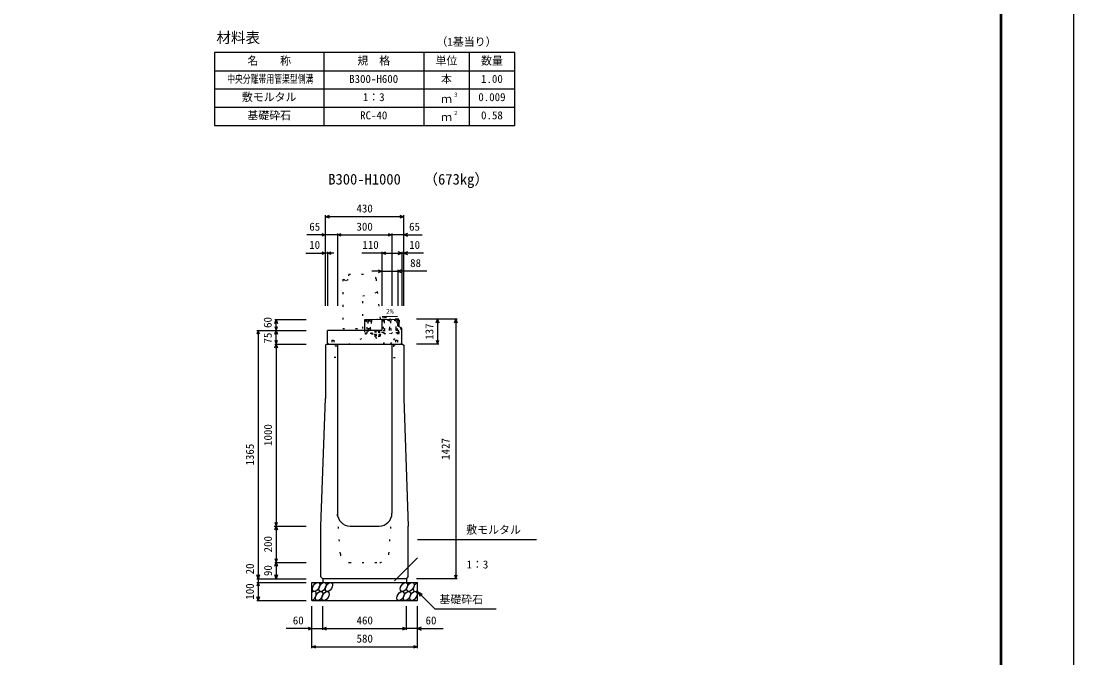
# Model space of a CAD drawing. Units: millimetres, scale not verified. Extents: x -12600 to 12600, y -5940 to 5940.
# Drawn here: x 6811 to 12600, y -933 to 2567 of the extents above; entities that cross this region are included whole.
import ezdxf
from ezdxf.enums import TextEntityAlignment as Align

# ---------------------------------------------------------------- set-up
doc = ezdxf.new("R2010")
doc.units = ezdxf.units.MM
doc.header["$LTSCALE"] = 40
doc.linetypes.add('DOTTED', pattern=[1.75, 0.25, -1.5])
for name, color, linetype, lineweight in [('0-0_DIM', 7, 'Continuous', 25), ('0-1_Defpoints', 5, 'Continuous', 25), ('0-2_HATCH', 6, 'DOTTED', 25), ('0-3_HYO', 3, 'Continuous', 25), ('0-4_HYO2', 4, 'Continuous', 25), ('0-5_OUTLINE', 3, 'Continuous', 25), ('0-6_OUTLINE2', 4, 'DOTTED', 25), ('0-7_TXT', 7, 'Continuous', 25), ('0-8_WAKU', 3, 'Continuous', 25)]:
    doc.layers.add(name, color=color, linetype=linetype, lineweight=lineweight)
doc.styles.add('ＭＳ ゴシック', font='')
doc.styles.get('ＭＳ ゴシック').set_extended_font_data('MS Gothic')

msp = doc.modelspace()

# ---------------------------------------------------------------- linework, layer by layer
at = {"layer": '0-0_DIM'}
for p, q in [((8485, 1001.46), (8485, 1498.96)), ((8915, 1491.46), (8485, 1491.46)), ((8915, 1001.46), (8915, 1498.96)), ((8485, 1391.46), (8383.02, 1391.46)), ((8550, 1391.46), (8485, 1391.46)), ((8550, 1398.96), (8550, 1001.46)), ((8550, 1391.46), (8850, 1391.46)), ((8850, 1398.96), (8850, 1001.46)), ((8915, 1391.46), (8850, 1391.46)), ((8915, 1391.46), (9016.98, 1391.46)), ((8376.62, 1291.46), (8485, 1291.46)), ((8495, 1291.46), (8485, 1291.46)), ((8495, 1298.96), (8495, 1001.46)), ((8531.3, 1291.46), (8495, 1291.46)), ((8795, 1291.46), (8685, 1291.46)), ((8795, 1298.96), (8795, 1001.46)), ((8795, 1291.46), (8905, 1291.46)), ((8905, 1298.96), (8905, 1001.46)), ((8905, 1291.46), (8915, 1291.46)), ((9023.38, 1291.46), (8915, 1291.46)), ((8795, 1191.46), (8740, 1191.46)), ((8795, 1191.46), (8883, 1191.46)), ((8883, 1198.96), (8883, 1001.46)), ((9041.78, 1191.46), (8883, 1191.46)), ((8206.5, 926.46), (8379, 926.46)), ((8214, 866.46), (8214, 926.46)), ((9208.5, 928.46), (8986, 928.46)), ((9101, 928.46), (9101, 791.46)), ((9201, 928.46), (9201, -498.54)), ((8106.5, 866.46), (8379, 866.46)), ((8114, 866.46), (8114, -498.54)), ((8214, 791.46), (8214, 866.46)), ((8206.5, 791.46), (8379, 791.46)), ((9108.5, 791.46), (8986, 791.46)), ((8203.25, -208.54), (8375.75, -208.54)), ((8206.5, -208.54), (8379, -208.54)), ((8990, -283.11), (9644.81, -283.11)), ((8863.77, -509.35), (8990, -383.11)), ((8206.5, -408.54), (8379, -408.54)), ((8214, -408.54), (8214, -498.54)), ((8106.5, -498.54), (8379, -498.54)), ((8106.5, -518.54), (8379, -518.54)), ((8114, -498.54), (8114, -518.54)), ((8114, -518.54), (8114, -618.54)), ((9208.5, -498.54), (8986, -498.54)), ((8990, -568.54), (9085.76, -664.29)), ((8990, -568.54), (9015.98, -583.54)), ((8990, -568.54), (9005, -594.52)), ((8106.5, -618.54), (8379, -618.54)), ((8410, -879.9), (8410, -648.54)), ((8470, -779.9), (8470, -648.54)), ((8930, -779.9), (8930, -648.54)), ((8990, -879.9), (8990, -648.54)), ((9085.76, -664.29), (9423.31, -664.29)), ((8410, -772.4), (8268.21, -772.4)), ((8410, -772.4), (8470, -772.4)), ((8470, -772.4), (8930, -772.4)), ((8990, -772.4), (8930, -772.4)), ((8990, -772.4), (9131.79, -772.4)), ((8410, -872.4), (8990, -872.4))]:
    msp.add_line(p, q, dxfattribs=at)
for points in [[(8506.14, 1483.77), (8485, 1491.46), (8506.14, 1499.16)], [(8893.86, 1499.16), (8915, 1491.46), (8893.86, 1483.77)], [(8463.86, 1399.16), (8485, 1391.46), (8463.86, 1383.77)], [(8571.14, 1383.77), (8550, 1391.46), (8571.14, 1399.16)], [(8828.86, 1399.16), (8850, 1391.46), (8828.86, 1383.77)], [(8936.14, 1399.16), (8915, 1391.46), (8936.14, 1383.77)], [(8463.86, 1299.16), (8485, 1291.46), (8463.86, 1283.77)], [(8516.14, 1283.77), (8495, 1291.46), (8516.14, 1299.16)], [(8816.14, 1283.77), (8795, 1291.46), (8816.14, 1299.16)], [(8883.86, 1283.77), (8905, 1291.46), (8883.86, 1299.16)], [(8936.14, 1299.16), (8915, 1291.46), (8936.14, 1283.77)], [(8773.86, 1199.16), (8795, 1191.46), (8773.86, 1183.77)], [(8904.14, 1199.16), (8883, 1191.46), (8904.14, 1183.77)], [(8206.3, 905.32), (8214, 926.46), (8221.7, 905.32)], [(9093.3, 907.32), (9101, 928.46), (9108.7, 907.32)], [(9193.3, 907.32), (9201, 928.46), (9208.7, 907.32)], [(8206.3, 887.61), (8214, 866.46), (8221.7, 887.61)], [(8121.7, 845.32), (8114, 866.46), (8106.3, 845.32)], [(8206.3, 845.32), (8214, 866.46), (8221.7, 845.32)], [(8206.3, 812.61), (8214, 791.46), (8221.7, 812.61)], [(9093.3, 812.61), (9101, 791.46), (9108.7, 812.61)], [(8206.3, 770.32), (8214, 791.46), (8221.7, 770.32)], [(8214, 791.46), (8214, -208.54), (8214, -408.54)], [(8206.3, -187.39), (8214, -208.54), (8221.7, -187.39)], [(8206.3, -229.68), (8214, -208.54), (8221.7, -229.68)], [(8206.3, -387.39), (8214, -408.54), (8221.7, -387.39)], [(8206.3, -429.68), (8214, -408.54), (8221.7, -429.68)], [(8121.7, -477.39), (8114, -498.54), (8106.3, -477.39)], [(8121.7, -539.68), (8114, -518.54), (8106.3, -539.68)], [(8221.7, -477.39), (8214, -498.54), (8206.3, -477.39)], [(9193.3, -477.39), (9201, -498.54), (9208.7, -477.39)], [(8121.7, -597.39), (8114, -618.54), (8106.3, -597.39)], [(8388.86, -764.71), (8410, -772.4), (8388.86, -780.1)], [(8491.14, -780.1), (8470, -772.4), (8491.14, -764.71)], [(8908.86, -764.71), (8930, -772.4), (8908.86, -780.1)], [(9011.14, -764.71), (8990, -772.4), (9011.14, -780.1)], [(8431.14, -880.1), (8410, -872.4), (8431.14, -864.71)], [(8968.86, -864.71), (8990, -872.4), (8968.86, -880.1)]]:
    msp.add_lwpolyline(points, dxfattribs=at)
at = {"layer": '0-1_Defpoints'}
msp.add_lwpolyline([(-4200, -5940), (12600, -5940), (12600, 5940), (-4200, 5940)], close=True, dxfattribs=at)
at = {"layer": '0-2_HATCH'}
for p, q in [((8878.69, 927.56), (8711.72, 924.38)), ((8888.68, 928.25), (8795, 926.46)), ((8836.37, 926.75), (8808.15, 920.21)), ((8871.69, 927.42), (8843.48, 920.89)), ((8885.54, 857.17), (8884.18, 928.16)), ((8889, 911.56), (8888.68, 928.25)), ((8709.24, 844.82), (8707.72, 924.8)), ((8713.15, 849.39), (8712.68, 874.39)), ((8730.39, 924.73), (8718.77, 922.04)), ((8730.5, 918.73), (8718.84, 918.51)), ((8737.39, 924.87), (8738.81, 849.88)), ((8801.04, 926.08), (8802.47, 851.09)), ((8836.48, 920.75), (8808.15, 920.21)), ((8871.81, 921.43), (8843.48, 920.89)), ((8879.65, 877.57), (8880.12, 852.57)), ((8890.15, 851.26), (8889.47, 886.63)), ((8881.12, 852.59), (8709.15, 849.31)), ((8887.21, 848.2), (8709.24, 844.82)), ((8712.87, 864.39), (8738.53, 864.88)), ((8802.38, 855.59), (8738.73, 854.38)), ((8754.46, 845.68), (8787.46, 846.31)), ((8757.37, 831.73), (8757.14, 844.23)), ((8785.08, 832.26), (8757.37, 831.73)), ((8760, 864.14), (8757.54, 862.22)), ((8757.7, 854.72), (8757.54, 862.22)), ((8783.94, 855.26), (8757.7, 854.72)), ((8757.94, 862.57), (8760, 864.14)), ((8781.25, 864.58), (8760, 864.14)), ((8763.94, 854.85), (8763.79, 862.35)), ((8764.06, 844.36), (8764.3, 831.86)), ((8777.69, 855.13), (8777.54, 862.63)), ((8777.92, 844.62), (8778.15, 832.13)), ((8783.37, 863.09), (8781.25, 864.58)), ((8783.94, 855.26), (8783.79, 862.76)), ((8784.84, 844.76), (8785.08, 832.26)), ((8787.46, 846.31), (8787.49, 844.81)), ((8802.18, 866.09), (8879.84, 867.57)), ((8839.13, 851.79), (8839.22, 847.29))]:
    msp.add_line(p, q, dxfattribs=at)
at = {"layer": '0-2_HATCH', "linetype": 'Continuous'}
msp.add_line((8889.47, 886.63), (8889, 911.56), dxfattribs=at)
msp.add_lwpolyline([(8795, 926.46), (8698.72, 924.63), (8699.82, 866.46)], dxfattribs=at)
at = {"layer": '0-2_HATCH'}
for points in [[(8806.54, 926.18), (8806.03, 926.87), (8803.03, 926.82), (8802.54, 926.11)], [(8837.51, 866.76), (8837.32, 876.76), (8838.82, 876.79), (8838.06, 916.78), (8836.56, 916.75), (8836.37, 926.75)], [(8841.87, 926.86), (8841.35, 927.55), (8838.35, 927.49), (8837.87, 926.78)], [(8843.37, 926.88), (8843.56, 916.89), (8842.06, 916.86), (8842.82, 876.86), (8844.32, 876.89), (8844.51, 866.9)], [(8872.84, 867.43), (8872.65, 877.43), (8874.15, 877.46), (8873.39, 917.45), (8871.89, 917.43), (8871.69, 927.42)], [(8877.19, 927.53), (8876.68, 928.22), (8873.68, 928.16), (8873.19, 927.45)], [(8878.69, 927.56), (8878.88, 917.56), (8877.38, 917.53), (8878.15, 877.54), (8879.65, 877.57)], [(8712.68, 874.39), (8714.18, 874.41), (8713.41, 914.41), (8711.91, 914.38), (8711.72, 924.38)], [(8717.22, 924.48), (8716.71, 925.17), (8713.71, 925.12), (8713.22, 924.41)], [(8718.72, 924.51), (8718.91, 914.51), (8717.41, 914.48), (8718.18, 874.49), (8719.67, 874.52), (8719.87, 864.52)], [(8731.53, 864.74), (8731.34, 874.74), (8732.84, 874.77), (8732.08, 914.76), (8730.58, 914.73), (8730.39, 924.73)], [(8735.89, 924.84), (8735.37, 925.53), (8732.37, 925.47), (8731.89, 924.76)], [(8737.58, 914.87), (8736.08, 914.84), (8736.84, 874.85), (8738.34, 874.87)], [(8771.21, 925.51), (8770.7, 926.2), (8767.7, 926.14), (8767.21, 925.43)], [(8801.99, 876.09), (8803.49, 876.12), (8802.73, 916.11), (8801.23, 916.08)], [(8808.04, 926.21), (8808.23, 916.21), (8806.73, 916.18), (8807.49, 876.19), (8808.99, 876.22), (8809.18, 866.22)], [(8699.82, 866.46), (8700.15, 849.64), (8709.14, 849.81)], [(8787.49, 844.81), (8754.49, 844.18), (8754.46, 845.68)]]:
    msp.add_lwpolyline(points, dxfattribs=at)
for centre, radius, start, end in [((8760.73, 859), 4.53, 47.57461, 134.78335), ((8771.23, 831.99), 11, 181.09113, 1.09113), ((8771.04, 844.21), 19.53, 70.56972, 111.78823), ((8780.73, 859.41), 4.53, 47.57461, 134.78335), ((8881.04, 857.09), 4.5, 271.09113, 1.09113), ((8887.15, 851.2), 3, 271.09113, 1.09113)]:
    msp.add_arc(centre, radius, start, end, dxfattribs=at)
at = {"layer": '0-2_HATCH', "linetype": 'Continuous'}
for centre in [(8432.89, -543.54), (8468.37, -543.54), (8503.84, -543.54), (8916.05, -543.54), (8951.52, -543.54), (8449.77, -593.54), (8485.25, -593.54), (8897.45, -593.54), (8932.93, -593.54), (8968.41, -593.54)]:
    msp.add_ellipse(centre, major_axis=(14.54, 23.54), ratio=0.5792, dxfattribs=at)
for centre, start_param, end_param in [((8987, -543.54), 0.6666252, 4.1103269), ((8414.3, -593.54), 3.7419964, 7.318141)]:
    msp.add_ellipse(centre, major_axis=(14.54, 23.54), ratio=0.5792, start_param=start_param, end_param=end_param, dxfattribs=at)
at = {"layer": '0-3_HYO'}
for p, q in [((8475, 2393.36), (8475, 1993.36)), ((9025, 2393.36), (9025, 1993.36)), ((9275, 2393.36), (9275, 1993.36)), ((7875, 2293.36), (9525, 2293.36))]:
    msp.add_line(p, q, dxfattribs=at)
msp.add_lwpolyline([(7875, 1993.36), (9525, 1993.36), (9525, 2393.36), (7875, 2393.36)], close=True, dxfattribs=at)
at = {"layer": '0-4_HYO2'}
for p, q in [((7875, 2193.36), (9525, 2193.36)), ((7875, 2093.36), (9525, 2093.36))]:
    msp.add_line(p, q, dxfattribs=at)
at = {"layer": '0-5_OUTLINE', "linetype": 'DOTTED'}
for p, q in [((8613, 1176.46), (8610, 1146.46)), ((8613, 1176.46), (8732.85, 1176.46)), ((8580, 1146.46), (8580, 876.46)), ((8608, 1146.46), (8598, 1136.46)), ((8608, 1146.46), (8610, 1146.46)), ((8762.7, 1149.45), (8790, 876.46)), ((8580, 876.46), (8790, 876.46))]:
    msp.add_line(p, q, dxfattribs=at)
at = {"layer": '0-5_OUTLINE'}
for p, q in [((8795, 926.46), (8883.14, 928.14)), ((8795, 926.46), (8795, 866.46)), ((8883.14, 928.14), (8889, 922.4)), ((8880, 901.56), (8889, 911.56)), ((8880, 901.56), (8880, 891.56)), ((8905, 878.56), (8880, 891.56)), ((8889, 922.4), (8889, 911.56)), ((8905, 796.46), (8905, 878.56)), ((8495, 796.46), (8495, 866.46)), ((8795, 866.46), (8495, 866.46)), ((8485, 785.46), (8491, 791.46)), ((8485, 785.46), (8485, 491.46)), ((8491, 791.46), (8909, 791.46)), ((8495, 796.46), (8500, 791.46)), ((8550, 791.46), (8550, -138.54)), ((8850, 791.46), (8850, -138.54)), ((8900, 791.46), (8905, 796.46)), ((8909, 791.46), (8915, 785.46)), ((8915, 785.46), (8915, 491.46)), ((8460, -208.54), (8485, 491.46)), ((8915, 491.46), (8940, -208.54)), ((8460, -488.54), (8460, -208.54)), ((8620, -208.54), (8780, -208.54)), ((8410, -518.54), (8990, -518.54)), ((8410, -618.54), (8410, -518.54)), ((8460, -488.54), (8470, -498.54)), ((8930, -498.54), (8470, -498.54)), ((8470, -498.54), (8470, -518.54)), ((8930, -498.54), (8930, -518.54)), ((8990, -618.54), (8990, -518.54)), ((8410, -618.54), (8990, -618.54))]:
    msp.add_line(p, q, dxfattribs=at)
at = {"layer": '0-5_OUTLINE', "linetype": 'DOTTED'}
msp.add_lwpolyline([(8580, 1146.46), (8588, 1146.46), (8598, 1136.46)], dxfattribs=at)
at = {"layer": '0-5_OUTLINE'}
msp.add_lwpolyline([(8930, -498.54), (8940, -488.54), (8940, -208.54)], dxfattribs=at)
at = {"layer": '0-5_OUTLINE', "linetype": 'DOTTED'}
msp.add_arc((8732.85, 1146.46), 30, 5.71059, 90, dxfattribs=at)
at = {"layer": '0-5_OUTLINE'}
for centre, start, end in [((8620, -138.54), 180, 270), ((8780, -138.54), 270, 0)]:
    msp.add_arc(centre, 70, start, end, dxfattribs=at)
at = {"layer": '0-6_OUTLINE2'}
for p, q in [((8803.79, 791.62), (8880, 891.56)), ((8901.33, 880.47), (8844.19, 791.62)), ((8519, 811.96), (8531, 811.96)), ((8519, 811.96), (8519, 786.96)), ((8531, 811.96), (8531, 786.96)), ((8609.88, 791.46), (8741.23, 845.42)), ((8842.8, 791.46), (8890.12, 852.76)), ((8869, 811.96), (8881, 811.96)), ((8869, 811.96), (8869, 786.96)), ((8881, 811.96), (8881, 786.96)), ((8542, 786.96), (8486.5, 786.96)), ((8542, 786.96), (8542, 716.96)), ((8858, 786.96), (8858, 716.96)), ((8858, 786.96), (8913.5, 786.96)), ((8542, 716.96), (8486.5, 716.96)), ((8858, 716.96), (8913.5, 716.96)), ((8566.57, -362.23), (8550, -138.54)), ((8833.43, -362.23), (8850, -138.54)), ((8616.43, -408.54), (8783.57, -408.54))]:
    msp.add_line(p, q, dxfattribs=at)
msp.add_lwpolyline([(8690, 876.46), (8690, 1056.25), (8769.61, 1076.38)], dxfattribs=at)
for centre, start, end in [((8616.43, -358.54), 184.23639, 270), ((8783.57, -358.54), 270, 355.76361)]:
    msp.add_arc(centre, 50, start, end, dxfattribs=at)
at = {"layer": '0-7_TXT'}
msp.add_line((8796.72, 940.4), (8820.44, 936.72), dxfattribs=at)
msp.add_lwpolyline([(8881.28, 942.14), (8796.72, 940.4), (8820.27, 945.05)], dxfattribs=at)
at = {"layer": '0-8_WAKU', "lineweight": 50}
msp.add_lwpolyline([(-3800, -5540), (12200, -5540), (12200, 5540), (-3800, 5540)], close=True, dxfattribs=at)

# ---------------------------------------------------------------- texts
at = {"layer": '0-0_DIM', "style": 'ＭＳ ゴシック'}
for s, p in [('430', (8655, 1501.46)), ('65', (8395.68, 1401.46)), ('300', (8655, 1401.46)), ('65', (8944.32, 1401.46)), ('10', (8395.16, 1301.46)), ('110', (8687.5, 1301.46)), ('10', (8944.84, 1301.46)), ('88', (8950.19, 1201.46)), ('敷モルタル', (9258.94, -264.38)), ('1：3', (9259.94, -455.07)), ('基礎砕石', (9111.32, -647.12)), ('60', (8305, -762.4)), ('460', (8655.53, -762.4)), ('60', (9035, -762.4)), ('580', (8655.53, -862.4))]:
    msp.add_text(s, height=43.99, dxfattribs=at).set_placement(p, align=Align.BOTTOM_LEFT)
for s, p in [('60', (8202.16, 880.08)), ('137', (9091, 814.96)), ('75', (8202.16, 794.32)), ('1000', (8204, 231.46)), ('1365', (8104, 123.96)), ('1427', (9180, 154.96)), ('200', (8204, -353.54)), ('20', (8104, -474.22)), ('90', (8204, -483.54)), ('100', (8104, -613.54))]:
    msp.add_text(s, height=43.99, rotation=90, dxfattribs=at).set_placement(p, align=Align.BOTTOM_LEFT)
at = {"layer": '0-7_TXT', "style": 'ＭＳ ゴシック'}
for s, height, p in [('材料表', 58.65, (7885, 2428.36)), ('（1基当り）', 43.99, (9095, 2417.36)), ('名\u3000\u3000称', 43.99, (8055, 2313.36)), ('規\u3000格', 43.99, (8660, 2313.36)), ('単位', 43.99, (9090, 2313.36)), ('数量', 43.99, (9340, 2313.36)), ('B300-H600', 43.99, (8615, 2213.36)), ('本', 43.99, (9120, 2213.36)), ('1.00', 43.99, (9340, 2213.36)), ('敷モルタル', 43.99, (8025, 2113.36)), ('1：3', 43.99, (8690, 2113.36)), ('ｍ', 43.99, (9120, 2103.36)), ('３', 21.99, (9185.54, 2143.73)), ('0.009', 43.99, (9325, 2113.36)), ('基礎砕石', 43.99, (8055, 2013.36)), ('RC-40', 43.99, (8675, 2013.36)), ('ｍ', 43.99, (9120, 2003.36)), ('２', 21.99, (9185.54, 2043.73)), ('0.58', 43.99, (9340, 2013.36)), ('B300-H1000', 58.65, (8500, 1650.44)), ('（673kg）', 58.65, (9023.7, 1650.44)), ('2%', 26.39, (8818.18, 950.21))]:
    msp.add_text(s, height=height, dxfattribs=at).set_placement(p, align=Align.BOTTOM_LEFT)
at = {"layer": '0-7_TXT', "style": 'ＭＳ ゴシック', "width": 0.7}
msp.add_text('中央分離帯用管渠型側溝', height=43.99, dxfattribs=at).set_placement((7944, 2213.36), align=Align.BOTTOM_LEFT)

doc.saveas('drawing.dxf')
